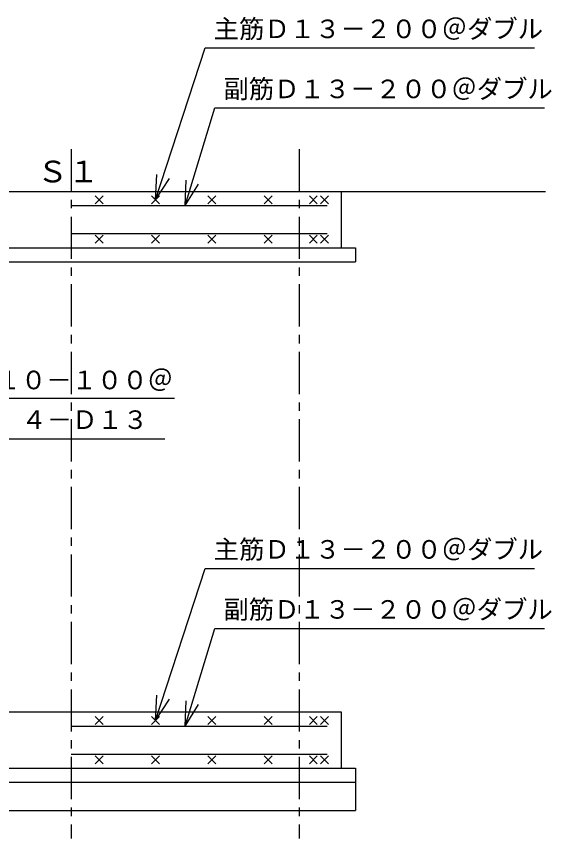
# Model space of a CAD drawing. Units: millimetres, scale not verified. Extents: x -8093 to 8093, y -5792 to 5792.
# Drawn here: x -873 to 1028, y -647 to 2275 of the extents above; entities that cross this region are included whole.
import ezdxf
from ezdxf.enums import TextEntityAlignment as Align

# ---------------------------------------------------------------- set-up
doc = ezdxf.new("R2010")
doc.units = ezdxf.units.MM
doc.header["$LTSCALE"] = 30
doc.linetypes.add('CHAIN1', pattern=[8, 5, -1, 1, -1])
for name, color, linetype, lineweight in [('0-1_00クル-フ-0躯体', 3, 'Continuous', 25), ('0-2_00クル-フ-1機器', 2, 'Continuous', 25), ('0-6_00クル-フ-2製作', 3, 'Continuous', 25)]:
    doc.layers.add(name, color=color, linetype=linetype, lineweight=lineweight)
doc.styles.add('ＭＳ ゴシック', font='')
doc.styles.get('ＭＳ ゴシック').set_extended_font_data('MS Gothic')

msp = doc.modelspace()

# ---------------------------------------------------------------- linework, layer by layer
at = {"layer": '0-1_00クル-フ-0躯体', "color": 2}
for p, q in [((-378.81, 1623.2), (-202.04, 2163.19)), ((-202.04, 2163.19), (967.96, 2163.19)), ((-273.74, 1603.19), (-167.57, 1949.74)), ((-167.57, 1949.74), (1002.43, 1949.74)), ((-378.81, 1623.2), (-373.9, 1713.06)), ((-378.81, 1623.2), (-329.62, 1698.57)), ((-273.74, 1603.19), (-270.55, 1693.14)), ((-273.74, 1603.19), (-226.01, 1679.49)), ((-1325.24, 918.2), (-311.6, 918.2)), ((-1300.24, 774.15), (-345.24, 774.15)), ((-378.81, -226.8), (-202.04, 313.19)), ((-202.04, 313.19), (967.96, 313.19)), ((-273.74, -246.81), (-167.57, 99.74)), ((-167.57, 99.74), (1002.43, 99.74)), ((-378.81, -226.8), (-373.9, -136.94)), ((-378.81, -226.8), (-329.62, -151.43)), ((-273.74, -246.81), (-270.55, -156.86)), ((-273.74, -246.81), (-226.01, -170.51))]:
    msp.add_line(p, q, dxfattribs=at)
at = {"layer": '0-2_00クル-フ-1機器', "linetype": 'CHAIN1'}
for p, q in [((-678.81, 1803.19), (-678.81, -646.8)), ((131.19, 1803.19), (131.19, -646.8))]:
    msp.add_line(p, q, dxfattribs=at)
at = {"layer": '0-2_00クル-フ-1機器'}
for p, q in [((-2734.68, 1653.2), (1006.21, 1653.2)), ((281.19, 1653.2), (281.19, 1453.2)), ((-1388.81, 1403.19), (331.19, 1403.19)), ((-1388.81, -196.8), (281.19, -196.8)), ((281.19, -196.8), (281.19, -396.8)), ((-1538.81, -396.8), (181.19, -396.8)), ((-1538.81, -446.8), (181.19, -446.8)), ((-1688.81, -546.81), (331.19, -546.81))]:
    msp.add_line(p, q, dxfattribs=at)
for points in [[(-1388.81, 1453.2), (331.19, 1453.2), (331.19, 1403.19)], [(-1688.81, -396.81), (331.19, -396.81), (331.19, -496.81)], [(-1688.81, -546.81), (-1688.81, -446.81), (331.19, -446.81), (331.19, -546.81)]]:
    msp.add_lwpolyline(points, dxfattribs=at)
at = {"layer": '0-6_00クル-フ-2製作'}
for p, q in [((-564.67, 1637.34), (-592.95, 1609.05)), ((-592.95, 1637.34), (-564.67, 1609.05)), ((-364.67, 1637.34), (-392.95, 1609.05)), ((-392.95, 1637.34), (-364.67, 1609.05)), ((-164.67, 1637.33), (-192.95, 1609.05)), ((-192.95, 1637.33), (-164.67, 1609.05)), ((35.33, 1637.33), (7.05, 1609.04)), ((7.05, 1637.33), (35.33, 1609.04)), ((195.99, 1637.33), (167.71, 1609.05)), ((167.71, 1637.33), (195.99, 1609.05)), ((235.33, 1637.33), (207.05, 1609.05)), ((207.05, 1637.33), (235.33, 1609.05)), ((-678.81, 1603.19), (231.19, 1603.19)), ((-678.81, 1503.2), (231.19, 1503.2)), ((-564.67, 1497.34), (-592.95, 1469.05)), ((-592.95, 1497.34), (-564.67, 1469.05)), ((-364.67, 1497.34), (-392.95, 1469.05)), ((-392.95, 1497.34), (-364.67, 1469.05)), ((-164.67, 1497.33), (-192.95, 1469.05)), ((-192.95, 1497.33), (-164.67, 1469.05)), ((35.33, 1497.33), (7.05, 1469.04)), ((7.05, 1497.33), (35.33, 1469.04)), ((195.99, 1497.33), (167.71, 1469.05)), ((167.71, 1497.33), (195.99, 1469.05)), ((235.33, 1497.33), (207.05, 1469.05)), ((207.05, 1497.33), (235.33, 1469.05)), ((-564.67, -212.66), (-592.95, -240.95)), ((-592.95, -212.66), (-564.67, -240.95)), ((-364.67, -212.66), (-392.95, -240.95)), ((-392.95, -212.66), (-364.67, -240.95)), ((-164.67, -212.67), (-192.95, -240.95)), ((-192.95, -212.67), (-164.67, -240.95)), ((35.33, -212.67), (7.05, -240.96)), ((7.05, -212.67), (35.33, -240.96)), ((195.99, -212.67), (167.71, -240.95)), ((167.71, -212.67), (195.99, -240.95)), ((235.33, -212.67), (207.05, -240.95)), ((207.05, -212.67), (235.33, -240.95)), ((-678.81, -246.81), (231.19, -246.81)), ((-678.81, -346.8), (231.19, -346.8)), ((-564.67, -352.66), (-592.95, -380.95)), ((-592.95, -352.66), (-564.67, -380.95)), ((-364.67, -352.66), (-392.95, -380.95)), ((-392.95, -352.66), (-364.67, -380.95)), ((-164.67, -352.67), (-192.95, -380.95)), ((-192.95, -352.67), (-164.67, -380.95)), ((35.33, -352.67), (7.05, -380.96)), ((7.05, -352.67), (35.33, -380.96)), ((195.99, -352.67), (167.71, -380.95)), ((167.71, -352.67), (195.99, -380.95)), ((235.33, -352.67), (207.05, -380.95)), ((207.05, -352.67), (235.33, -380.95))]:
    msp.add_line(p, q, dxfattribs=at)

# ---------------------------------------------------------------- texts
at = {"layer": '0-1_00クル-フ-0躯体', "color": 4, "style": 'ＭＳ ゴシック'}
for s, p in [('主筋Ｄ１３－２００＠ダブル', (-172.04, 2178.19)), ('副筋Ｄ１３－２００＠ダブル', (-137.57, 1964.74)), ('帯筋\u3000Ｄ１０－１００＠', (-1306.78, 930.29)), ('４－Ｄ１３', (-855.25, 789.15)), ('主筋Ｄ１３－２００＠ダブル', (-172.04, 328.19)), ('副筋Ｄ１３－２００＠ダブル', (-137.57, 114.74))]:
    msp.add_text(s, height=65.98, dxfattribs=at).set_placement(p, align=Align.BOTTOM_LEFT)
at = {"layer": '0-2_00クル-フ-1機器', "color": 4, "style": 'ＭＳ ゴシック', "width": 1.05}
msp.add_text('Ｓ１', height=76.98, dxfattribs=at).set_placement((-800.1, 1662.36), align=Align.BOTTOM_LEFT)

doc.saveas('drawing.dxf')
